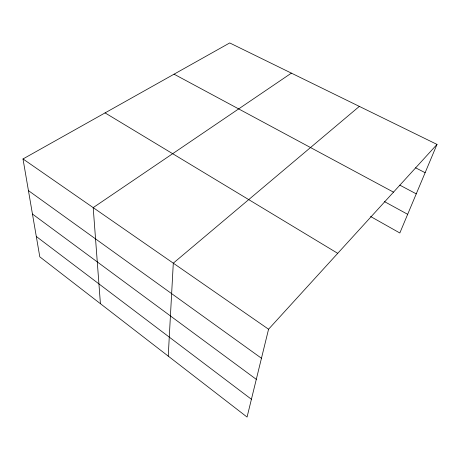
<?xml version="1.0" encoding="UTF-8"?>
<svg xmlns="http://www.w3.org/2000/svg" width="460" height="460" viewBox="0 0 460 460"><rect width="100%" height="100%" fill="white"/><g stroke="black" fill="none" stroke-linecap="round" stroke-linejoin="round"><path stroke-width="0.69" d="M168.233 356.115L173.299 263.166L359.341 106.404M437 144.417L268.565 329.222L247.066 417.059L39.796 256.829L23 158.953L229.718 42.941L437 144.417L399.832 232.99L370.565 216.493M291.387 73.134L93.196 207.627L100.418 303.692M415.547 167.791L425.132 172.701M399.809 185.138L416.254 193.861M174.058 74.175L393.495 192.148M384.485 201.624L407.669 214.32M105.07 112.895L337.726 253.339M23 158.953L268.565 329.222M28.434 190.607L261.458 358.254M32.453 214.038L256.295 379.35M36.305 236.498L251.419 399.274"/></g></svg>
